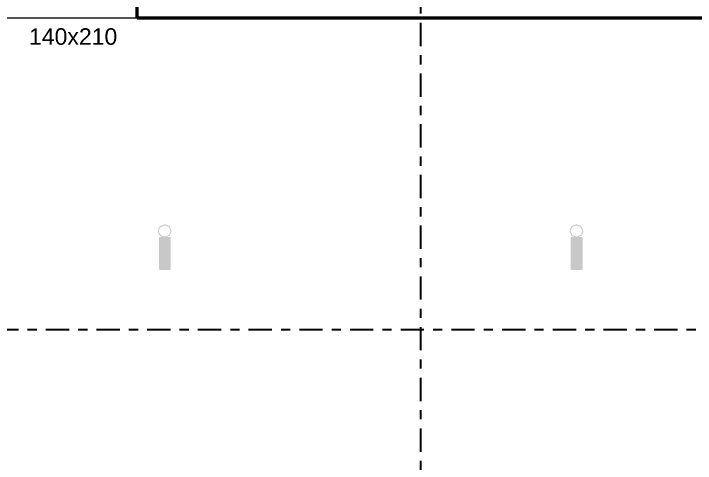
# Model space of a CAD drawing. Header units: metres. Extents: x -1.9 to 50, y -4.7 to 20.4.
# Drawn here: x 5.35 to 12.8, y 6.14 to 11.05 of the extents above; entities that cross this region are included whole.
import ezdxf
from ezdxf.enums import TextEntityAlignment as Align

# ---------------------------------------------------------------- set-up
doc = ezdxf.new("R2010")
doc.units = ezdxf.units.M
doc.header["$LTSCALE"] = 0.1
doc.linetypes.add('DASHDOT', pattern=[3.556, 2.54, -0.508, 0, -0.508])
for name, color, linetype, lineweight in [('AMBIENTES', 8, 'Continuous', 13), ('CORTES', 7, 'DASHDOT', 30), ('ILUMINACAO', 5, 'Continuous', 25), ('PAREDE', 7, 'Continuous', 50), ('ROTULOS', 7, 'Continuous', 13)]:
    doc.layers.add(name, color=color, linetype=linetype, lineweight=lineweight)
doc.styles.add('COSCIP-TEXTO', font='arial.ttf')

# ---------------------------------------------------------------- blocks, each defined once
blk = doc.blocks.new('PONTO_ILUMINACAO_EMERGENCIA')
h = blk.add_hatch(color=256)
h.dxf.hatch_style = 1
h.paths.add_polyline_path([(-0.0047, 0.5), (0.005, 0.5), (0.0072, 0.4942), (0.0188, 0.4904), (0.0421, 0.4884), (0.0459, 0.4797), (0.077, 0.4757), (0.082, 0.4651), (0.1053, 0.4622), (0.1097, 0.4419), (0.1184, 0.439), (0.1206, 0.4179), (0.1322, 0.4157), (0.1344, 0.3924), (0.1414, 0.3866), (0.1452, 0.3779), (0.1484, 0.3547), (0.1556, 0.3518), (0.1555, 0.3425), (0.1487, 0.3401), (0.1431, 0.3111), (0.1346, 0.3052), (0.1326, 0.282), (0.121, 0.2791), (0.1187, 0.2587), (0.1089, 0.2558), (0.1078, 0.2442), (0.0857, 0.239), (0.0799, 0.2315), (0.0595, 0.2297), (0.0579, 0.2268), (0.0584, 0.221), (0.0624, 0.2194), (0.1177, 0.2184), (0.1206, 0.212), (0.1322, 0.2087), (0.1335, 0.2035), (0.1336, -0.4883), (0.1322, -0.4929), (0.1206, -0.4939), (0.1067, -0.4999), (-0.1032, -0.5), (-0.1043, -0.497), (-0.1178, -0.4952), (-0.1228, -0.4912), (-0.1228, 0.2064), (-0.118, 0.218), (-0.0713, 0.2192), (-0.0621, 0.221), (-0.0601, 0.2268), (-0.0916, 0.2329), (-0.0961, 0.2413), (-0.1076, 0.2442), (-0.1083, 0.2558), (-0.1207, 0.2614), (-0.1253, 0.2878), (-0.1335, 0.2936), (-0.1358, 0.3169), (-0.1445, 0.3198), (-0.1468, 0.3416), (-0.1498, 0.3457), (-0.1556, 0.3459), (-0.1556, 0.3488), (-0.1498, 0.3495), (-0.1476, 0.3547), (-0.1454, 0.3779), (-0.1421, 0.3866), (-0.1346, 0.3924), (-0.1329, 0.4157), (-0.1236, 0.4201), (-0.1207, 0.4412), (-0.112, 0.4429), (-0.109, 0.4506), (-0.0988, 0.4564), (-0.0945, 0.4634), (-0.0713, 0.4655), (-0.0684, 0.4771), (-0.0451, 0.479), (-0.0364, 0.4826), (-0.0306, 0.4897), (-0.0073, 0.4925)])
h.paths.add_polyline_path([(-0.0044, 0.4758), (-0.0073, 0.465), (-0.0322, 0.4622), (-0.0396, 0.4593), (-0.0451, 0.4522), (-0.0684, 0.4496), (-0.0713, 0.4416), (-0.093, 0.439), (-0.0971, 0.4186), (-0.1062, 0.4157), (-0.1091, 0.3906), (-0.1178, 0.3896), (-0.1191, 0.3866), (-0.125, 0.3547), (-0.1294, 0.353), (-0.1305, 0.3459), (-0.1226, 0.3401), (-0.1207, 0.3194), (-0.109, 0.3169), (-0.1067, 0.2936), (-0.0981, 0.2878), (-0.0945, 0.2686), (-0.0858, 0.2668), (-0.08, 0.2579), (-0.0623, 0.2558), (-0.0579, 0.2442), (-0.0335, 0.2416), (-0.0306, 0.2325), (0.0014, 0.2301), (0.0276, 0.2355), (0.0334, 0.2424), (0.056, 0.2442), (0.0585, 0.2558), (0.0799, 0.2583), (0.0857, 0.2664), (0.0944, 0.2682), (0.0974, 0.2791), (0.106, 0.2817), (0.108, 0.3052), (0.1149, 0.3082), (0.1218, 0.3372), (0.1322, 0.343), (0.1324, 0.3488), (0.1293, 0.3539), (0.1206, 0.3567), (0.1184, 0.3779), (0.1148, 0.3876), (0.1076, 0.3924), (0.105, 0.4157), (0.0967, 0.4186), (0.0944, 0.4391), (0.0828, 0.4404), (0.077, 0.4487), (0.0453, 0.4535), (0.0421, 0.4615), (0.0188, 0.4634), (0.0078, 0.468), (0.0043, 0.4762)], flags=16)

msp = doc.modelspace()

# ---------------------------------------------------------------- linework, layer by layer
at = {"layer": 'AMBIENTES'}
msp.add_lwpolyline([(16.8, 0.2), (16.8, 11), (0.2, 11), (0.2, 0.2)], close=True, dxfattribs=at)
at = {"layer": 'CORTES'}
for p, q in [((9.8, -2.6), (9.8, 20)), ((-1.5, 7.6), (29, 7.6))]:
    msp.add_line(p, q, dxfattribs=at)
at = {"layer": 'PAREDE'}
for p, q in [((6.7, 11), (6.7, 11.2)), ((7.1917, 11), (6.7, 11)), ((7.6833, 11), (7.1917, 11)), ((8.175, 11), (7.6833, 11)), ((8.6667, 11), (8.175, 11)), ((9.1583, 11), (8.6667, 11)), ((9.65, 11), (9.1583, 11)), ((10.1417, 11), (9.65, 11)), ((10.6333, 11), (10.1417, 11)), ((11.125, 11), (10.6333, 11)), ((11.6167, 11), (11.125, 11)), ((12.1083, 11), (11.6167, 11)), ((12.6, 11), (12.1083, 11)), ((12.8, 11), (12.6, 11)), ((13.2444, 11), (12.8, 11))]:
    msp.add_line(p, q, dxfattribs=at)

# ---------------------------------------------------------------- block references
at = {"layer": 'ILUMINACAO', "xscale": 0.5, "yscale": 0.5, "zscale": 0.5}
for p in [(7, 8.5), (11.5, 8.5)]:
    msp.add_blockref('PONTO_ILUMINACAO_EMERGENCIA', p, dxfattribs=at)

# ---------------------------------------------------------------- texts
at = {"layer": 'ROTULOS', "style": 'COSCIP-TEXTO'}
msp.add_text('140x210', height=0.18, dxfattribs=at).set_placement((6, 10.8), align=Align.MIDDLE_CENTER)

doc.saveas('drawing.dxf')
